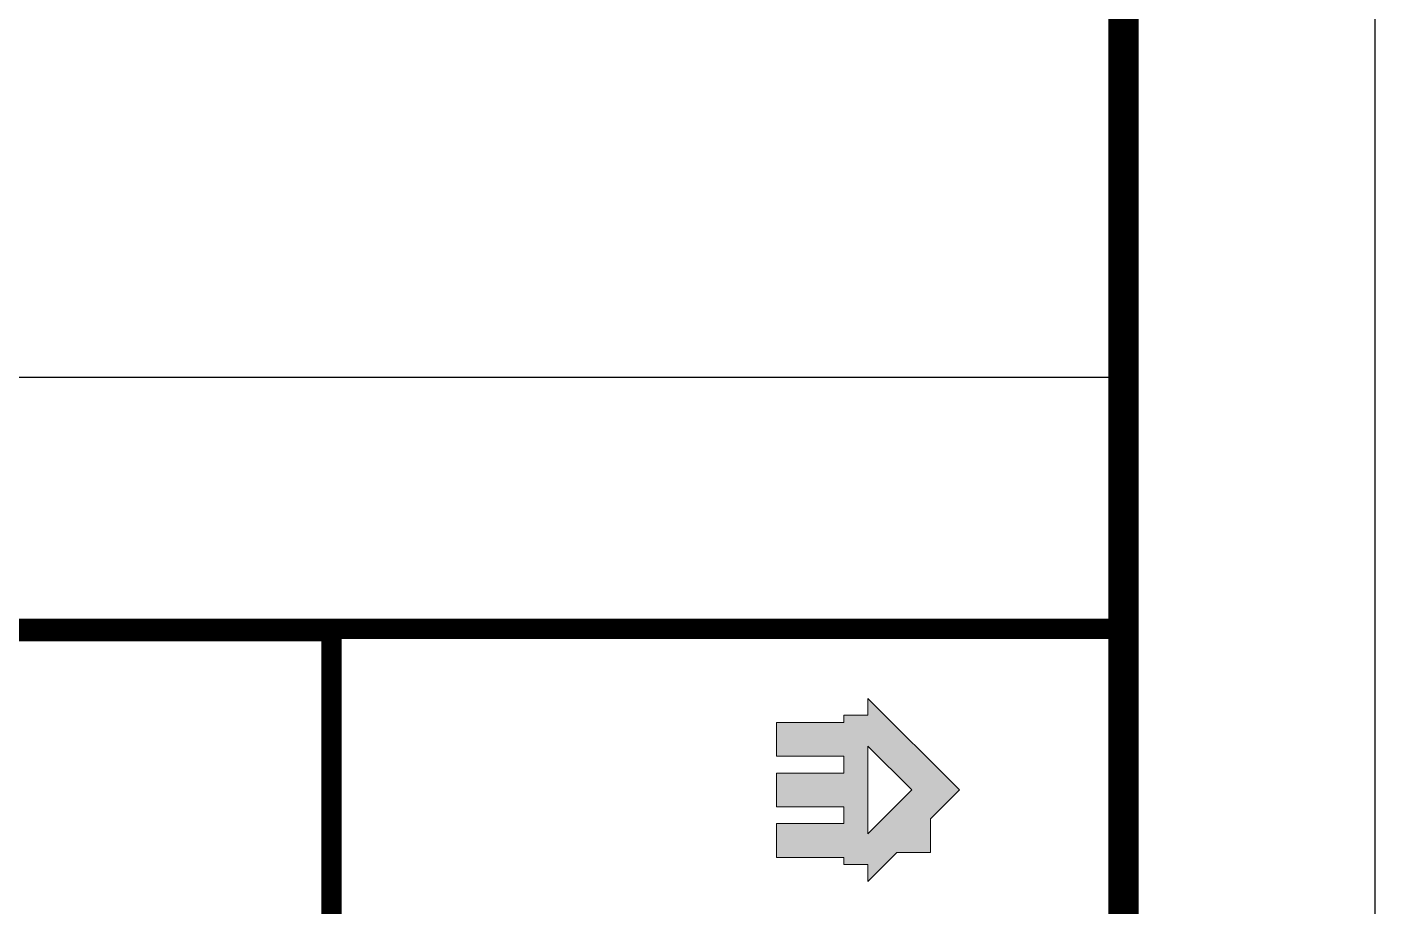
# Model space of a CAD drawing. Header units: millimetres. Extents: x 434053 to 1059003, y -2417481 to 936527.
# Drawn here: x 555821 to 558501, y -1954127 to -1952380 of the extents above; entities that cross this region are included whole.
import ezdxf

# ---------------------------------------------------------------- set-up
doc = ezdxf.new("R2010")
doc.units = ezdxf.units.MM
doc.header["$LTSCALE"] = 1000
doc.header["$MEASUREMENT"] = 0
for name, color, linetype in [('_U+56FE_U+5C42 1', 7, 'Continuous'), ('A-ANNO-TTLB', 7, 'Continuous'), ('TITLIN', 7, 'Continuous'), ('图框层', 3, 'Continuous')]:
    doc.layers.add(name, color=color, linetype=linetype)

# ---------------------------------------------------------------- blocks, each defined once
blk = doc.blocks.new('asdfadgdsh')
blk.add_line((0, 500), (14325, 500))
blk.add_lwpolyline([(0, 47550), (14325, 47550), (14325, 0), (0, 0)], close=True)
blk = doc.blocks.new('asdfgafglogo2021h')
at = {"layer": '_U+56FE_U+5C42 1', "true_color": 0xd7000f}
h = blk.add_hatch(color=12, dxfattribs=at)
h.paths.add_polyline_path([(393429.7, -17635.6), (393496.6, -17635.6), (393381.8, -17520.8), (393381.8, -17386.9), (393247.9, -17386.9), (393133.1, -17272.1), (392769.5, -17635.6), (392836.5, -17635.6), (392836.5, -17731.3), (392865.2, -17731.3), (392865.2, -17999.2), (392999.2, -17999.2), (392999.2, -17731.3), (393066.1, -17731.3), (393066.1, -17999.2), (393200.1, -17999.2), (393200.1, -17731.3), (393267, -17731.3), (393267, -17999.2), (393401, -17999.2), (393401, -17731.3), (393429.7, -17731.3)])
h.paths.add_polyline_path([(393307.2, -17635.6), (392959, -17635.6), (393133.1, -17461.5)])
at = {"layer": '_U+56FE_U+5C42 1', "lineweight": 0}
for points in [[(393429.7, -17635.6), (393496.6, -17635.6), (393381.8, -17520.8), (393381.8, -17386.9), (393247.9, -17386.9), (393133.1, -17272.1), (392769.5, -17635.6), (392836.5, -17635.6), (392836.5, -17731.3), (392865.2, -17731.3), (392865.2, -17999.2), (392999.2, -17999.2), (392999.2, -17731.3), (393066.1, -17731.3), (393066.1, -17999.2), (393200.1, -17999.2), (393200.1, -17731.3), (393267, -17731.3), (393267, -17999.2), (393401, -17999.2), (393401, -17731.3), (393429.7, -17731.3), (393429.7, -17635.6)], [(393307.2, -17635.6), (392959, -17635.6), (393133.1, -17461.5), (393307.2, -17635.6)]]:
    blk.add_lwpolyline(points, dxfattribs=at)
at = {"layer": 'TITLIN', "const_width": 80}
for points in [[(392492.5, -16619.2), (392492.5, -19768.5)], [(392492.5, -19768.5), (398992.5, -19768.5)]]:
    blk.add_lwpolyline(points, dxfattribs=at)
blk = doc.blocks.new('asdfgafg21GZ_LABEL3')
at = {"xscale": 0.01, "yscale": 0.01, "zscale": 0.01}
blk.add_blockref('asdfgafglogo2021h', (-3989.925, 166.192), dxfattribs=at)
blk = doc.blocks.new('asdfgafgA$C15443CC7')
at = {"const_width": 120}
for points in [[(198600, 82876.1), (208350, 82876.1)], [(198600, 82876.1), (198600, 33798.3)], [(198600, 82876.1), (208350, 82876.1)]]:
    blk.add_lwpolyline(points, dxfattribs=at)
at = {"layer": 'A-ANNO-TTLB'}
blk.add_lwpolyline([(52200, 0), (209850, 0), (209850, 89100), (52200, 89100)], close=True, dxfattribs=at)
for points, const_width in [([(55950, 1500), (208350, 1500), (208350, 87600), (55950, 87600)], 180), ([(198625.4, 82876.1), (208375.4, 82876.1), (208375.4, 70800), (198625.4, 70800)], 100)]:
    blk.add_lwpolyline(points, close=True, dxfattribs=dict(at, const_width=const_width))
at = {"layer": '图框层', "xscale": 150.0000000300889, "yscale": 150.0000000300889, "zscale": 150.0000000300889}
blk.add_blockref('asdfgafg21GZ_LABEL3', (208350, 87600), dxfattribs=at)
blk = doc.blocks.new('asdfadfsdhg')
at = {"xscale": 0.3333333333333333, "yscale": 0.3333333333333333, "zscale": 0.3333333333333333, "rotation": 270}
blk.add_blockref('asdfgafgA$C15443CC7', (0, 69950), dxfattribs=at)

msp = doc.modelspace()

# ---------------------------------------------------------------- block references
for name, p in [('asdfadfsdhg', (528800.9, -1957326.3)), ('asdfadgdsh', (543675.9, -1953576.3))]:
    msp.add_blockref(name, p)

doc.saveas('drawing.dxf')
